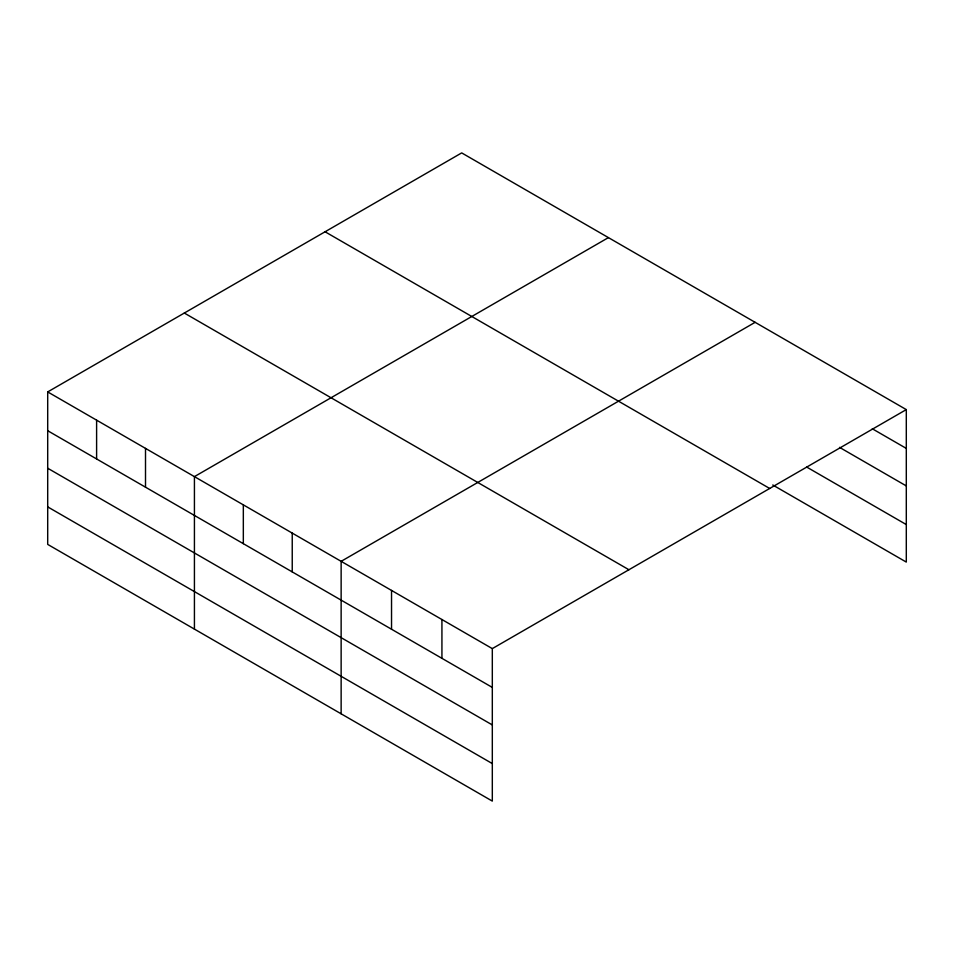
<?xml version="1.0" encoding="UTF-8"?>
<svg xmlns="http://www.w3.org/2000/svg" width="954" height="954" viewBox="0 0 954 954"><rect width="100%" height="100%" fill="white"/><g stroke="black" fill="none" stroke-linecap="round" stroke-linejoin="round"><path stroke-width="1.43" d="M47.7 391.915L492.312 648.613L492.312 801.098L47.7 544.4L47.7 391.915L461.688 152.902L906.3 409.6L906.3 562.085L772.764 484.99M608.413 237.618L194.425 476.63L194.425 629.115M755.127 322.321L341.138 561.334L341.138 713.819M492.312 648.613L906.3 409.6M872.29 428.763L906.3 448.404M839.532 447.366L906.3 485.92M806.786 467.114L906.3 524.569M325.075 231.774L769.687 488.472M184.313 313.043L628.924 569.741M47.7 430.719L492.312 687.417M47.7 468.235L492.312 724.933M47.7 506.884L492.312 763.582M441.929 619.516L441.929 658.332M391.534 590.431L391.534 629.235M292.234 533.095L292.234 571.911M243.33 504.857L243.33 543.673M145.509 448.392L145.509 487.196M96.604 420.154L96.604 458.957"/></g></svg>
